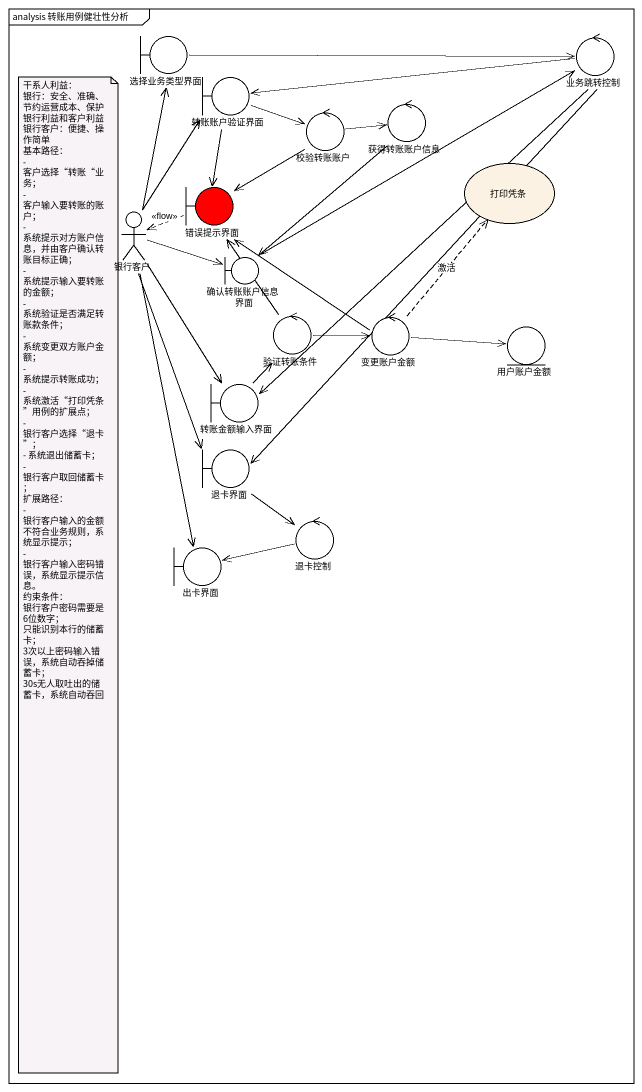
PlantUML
@startuml
mainframe analysis 转账用例健壮性分析
boundary 选择业务类型界面
control 业务跳转控制
boundary 转账账户验证界面
control 获得转账账户信息
control 校验转账账户
usecase 打印凭条
actor 银行客户
boundary 错误提示界面 #FF0000
boundary 确认转账账户信息界面
control 验证转账条件
control 变更账户金额
entity 用户账户金额
boundary 转账金额输入界面
boundary 退卡界面
control 退卡控制
boundary 出卡界面
选择业务类型界面 -right-> 业务跳转控制
业务跳转控制 -left-> 转账账户验证界面
业务跳转控制 --> 转账金额输入界面
业务跳转控制 --> 退卡界面
转账账户验证界面 -right-> 校验转账账户
转账账户验证界面 --> 错误提示界面
获得转账账户信息 --> 确认转账账户信息界面
校验转账账户 -right-> 获得转账账户信息
校验转账账户 --> 错误提示界面
银行客户 -up-> 选择业务类型界面
银行客户 -up-> 转账账户验证界面
银行客户 -right-> 确认转账账户信息界面
银行客户 --> 转账金额输入界面
银行客户 --> 退卡界面
银行客户 --> 出卡界面
错误提示界面 .left.> 银行客户 : <<flow>>
确认转账账户信息界面 -up-> 业务跳转控制
验证转账条件 -up-> 错误提示界面
验证转账条件 -right-> 变更账户金额
变更账户金额 .up.> 打印凭条 : 激活
变更账户金额 -up-> 错误提示界面
变更账户金额 -right-> 用户账户金额
转账金额输入界面 -up-> 验证转账条件
退卡界面 --> 退卡控制
退卡控制 -left-> 出卡界面
note as N1
  干系人利益：
  银行：安全、准确、节约运营成本、保护银行利益和客户利益
  银行客户：便捷、操作简单
  基本路径：
  - 客户选择“转账“业务；
  - 客户输入要转账的账户；
  - 系统提示对方账户信息，并由客户确认转账目标正确；
  - 系统提示输入要转账的金额；
  - 系统验证是否满足转账款条件；
  - 系统变更双方账户金额；
  - 系统提示转账成功；
  - 系统激活“打印凭条”用例的扩展点；
  - 银行客户选择“退卡”；
  - 系统退出储蓄卡；
  - 银行客户取回储蓄卡；
  扩展路径：
  - 银行客户输入的金额不符合业务规则，系统显示提示；
  - 银行客户输入密码错误，系统显示提示信息。
  约束条件：
  银行客户密码需要是6位数字；
  只能识别本行的储蓄卡；
  3次以上密码输入错误，系统自动吞掉储蓄卡；
  30s无人取吐出的储蓄卡，系统自动吞回
end note
@enduml
